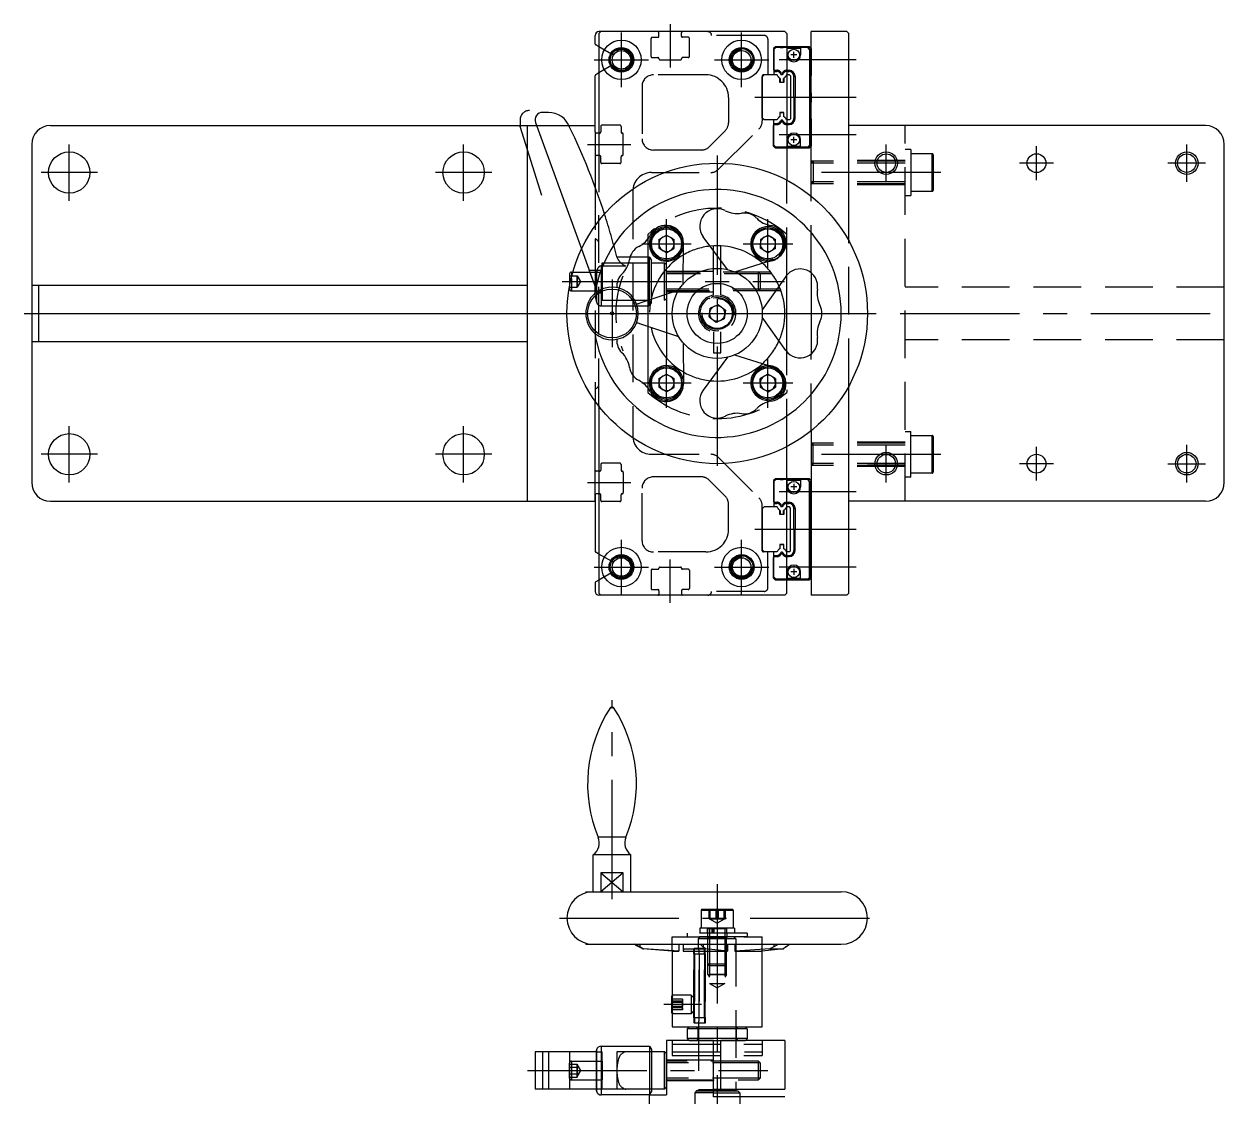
# Model space of a CAD drawing. Extents: x -35 to 525, y -17 to 733.
# Drawn here: x -2 to 319.5, y 447.4 to 732.9 of the extents above; entities that cross this region are included whole.
import ezdxf

# ---------------------------------------------------------------- set-up
doc = ezdxf.new("R2010")
doc.units = 0
for name, pattern in [('CENTER', [50.8, 31.75, -6.35, 6.35, -6.35]), ('DASHED', [19.05, 12.7, -6.35]), ('PHANTOM', [63.5, 31.75, -6.35, 6.35, -6.35, 6.35, -6.35])]:
    doc.linetypes.add(name, pattern=pattern)
doc.layers.get('0').update_dxf_attribs({"linetype": 'CONTINUOUS'})
doc.layers.add('CENTER', color=1, linetype='CENTER')

msp = doc.modelspace()

# ---------------------------------------------------------------- linework, layer by layer
at = {"color": 7, "linetype": 'CONTINUOUS'}
for p, q in [((150, 727.64), (150, 729.93)), ((151.5, 730.93), (151, 730.43)), ((151.5, 730.93), (151, 730.93)), ((151, 730.43), (151, 688.23)), ((200.5, 730.93), (151.5, 730.93)), ((200.5, 730.93), (201, 730.43)), ((201, 730.43), (201, 691.39)), ((207.5, 687.15), (207.5, 730.93)), ((215.5, 730.93), (207.5, 730.93)), ((217, 730.93), (215.5, 730.93)), ((217.5, 730.43), (217, 730.93)), ((217.5, 675.29), (217.5, 730.43)), ((151, 726.89), (150.15, 727.38)), ((207, 726.93), (201, 726.93)), ((206.7, 726.73), (201, 726.73)), ((201.1, 726.68), (201, 726.68)), ((201.1, 724.73), (201.1, 726.68)), ((204.7, 726.68), (204.7, 724.73)), ((206.6, 726.68), (204.7, 726.68)), ((207.1, 726.18), (206.6, 726.68)), ((207.2, 726.23), (206.7, 726.73)), ((207.5, 726.43), (207, 726.93)), ((204.7, 726.48), (201.1, 726.48)), ((203.7, 724.73), (202.1, 724.73)), ((202.9, 723.93), (202.9, 725.53)), ((207.1, 726.18), (207.1, 700.68)), ((207.2, 726.23), (207.2, 700.63)), ((207.5, 726.43), (207.5, 719.23)), ((201.01, 720.66), (201.63, 720.66)), ((201.01, 720.66), (201.01, 720.36)), ((201.01, 720.36), (201.63, 720.36)), ((201.63, 720.36), (201.63, 720.66)), ((150, 704.23), (150, 719.21)), ((151, 719.96), (150.15, 719.47)), ((201.7, 719.43), (201, 719.43)), ((202, 719.13), (201.7, 719.43)), ((202, 719.13), (202, 707.73)), ((202.93, 713.43), (202.93, 719.06)), ((202.93, 719.06), (203.23, 719.06)), ((203.23, 719.06), (203.23, 713.43)), ((207.25, 718.83), (207.5, 719.23)), ((207.25, 718.83), (207.25, 708.03)), ((207.5, 714.63), (207.25, 715.03)), ((207.5, 714.63), (207.5, 712.23)), ((202.93, 713.43), (202.93, 707.8)), ((203.23, 713.43), (202.93, 713.43)), ((203.23, 707.8), (203.23, 713.43)), ((207.5, 712.23), (207.25, 711.83)), ((137.58, 709.43), (136, 709.43)), ((201.7, 707.43), (201, 707.43)), ((202, 707.73), (201.7, 707.43)), ((202.93, 707.8), (203.23, 707.8)), ((207.25, 708.03), (207.5, 707.63)), ((207.5, 707.63), (207.5, 700.43)), ((5, 705.93), (132, 705.93)), ((132, 705.93), (134.42, 705.93)), ((132, 605.93), (132, 705.93)), ((134.12, 706.74), (146.37, 673.09)), ((143.04, 705.93), (150, 705.93)), ((150, 704.23), (150, 697.63)), ((201.01, 706.5), (201.63, 706.5)), ((201.01, 706.2), (201.01, 706.5)), ((201.01, 706.2), (201.63, 706.2)), ((201.63, 706.5), (201.63, 706.2)), ((312.5, 705.93), (217.5, 705.93)), ((0, 700.93), (0, 663.43)), ((151, 703.93), (150.3, 703.93)), ((201.1, 702.13), (201.1, 700.18)), ((203.7, 702.13), (202.1, 702.13)), ((202.9, 701.33), (202.9, 702.93)), ((204.7, 700.18), (204.7, 702.13)), ((317.5, 610.93), (317.5, 700.93)), ((151, 697.93), (150.3, 697.93)), ((201.1, 700.18), (201, 700.18)), ((206.7, 700.13), (201, 700.13)), ((207, 699.93), (201, 699.93)), ((204.7, 700.38), (201.1, 700.38)), ((206.6, 700.18), (204.7, 700.18)), ((207.1, 700.68), (206.6, 700.18)), ((207.2, 700.63), (206.7, 700.13)), ((207.5, 700.43), (207, 699.93)), ((150, 697.63), (150, 690.92)), ((164, 675.69), (164, 670.93)), ((166.98, 675.64), (166.94, 673.28)), ((166.98, 675.64), (169.04, 676.79)), ((169.04, 676.79), (171.06, 675.57)), ((171.02, 673.21), (171.06, 675.57)), ((185.24, 667.61), (178.75, 676.34)), ((193.98, 675.64), (193.94, 673.28)), ((196.04, 676.79), (193.98, 675.64)), ((196.04, 676.79), (198.06, 675.57)), ((198.02, 673.21), (198.06, 675.57)), ((164.76, 674.76), (164.41, 674.79)), ((164.76, 674.09), (164.41, 674.07)), ((168.96, 672.07), (166.94, 673.28)), ((168.96, 672.07), (171.02, 673.21)), ((173.41, 663.77), (173.53, 674.65)), ((181.5, 672.65), (181.5, 673.9)), ((183.5, 669.96), (183.5, 673.9)), ((195.96, 672.07), (193.94, 673.28)), ((198.02, 673.21), (195.96, 672.07)), ((200.24, 674.76), (200.59, 674.79)), ((200.24, 674.64), (200.59, 674.67)), ((164.5, 670.93), (159.27, 670.93)), ((164.5, 659.54), (164.5, 670.93)), ((164.5, 670.93), (165, 670.06)), ((165, 659.71), (165, 670.06)), ((165, 669.43), (168.5, 669.43)), ((168.5, 669.43), (169, 668.93)), ((168.5, 660.89), (168.5, 669.43)), ((169, 661.06), (169, 668.93)), ((187.15, 666.99), (197.53, 670.24)), ((143.2, 666.43), (143.2, 663.38)), ((143.7, 666.93), (144.04, 666.93)), ((143.7, 666.93), (143.7, 665.65)), ((200.76, 665.8), (194.46, 656.93)), ((201, 645.75), (201, 666.11)), ((207.5, 666.72), (207.5, 645.13)), ((0, 663.43), (0, 648.43)), ((0, 663.43), (1.83, 663.43)), ((1.83, 663.43), (1.83, 648.43)), ((1.85, 663.43), (118.98, 663.43)), ((118.98, 663.43), (132, 663.43)), ((172.24, 662.15), (161.92, 658.67)), ((172.24, 649.71), (161.92, 653.18)), ((200.78, 646.03), (194.46, 654.93)), ((164, 652.48), (164, 636.26)), ((169, 650.8), (169, 644.03)), ((0, 648.43), (0, 610.93)), ((0, 648.43), (1.83, 648.43)), ((1.85, 648.43), (118.98, 648.43)), ((118.98, 648.43), (132, 648.43)), ((173.41, 648.09), (173.53, 637.18)), ((185.24, 644.25), (178.75, 635.51)), ((197.62, 641.57), (187.15, 644.86)), ((166.98, 638.64), (169.04, 639.79)), ((169.04, 639.79), (171.06, 638.57)), ((195.96, 639.79), (193.94, 638.57)), ((198.02, 638.64), (195.96, 639.79)), ((164.76, 637.76), (164.41, 637.79)), ((164.76, 637.09), (164.41, 637.07)), ((166.98, 638.64), (166.94, 636.28)), ((171.02, 636.21), (171.06, 638.57)), ((193.98, 636.21), (193.94, 638.57)), ((198.02, 638.64), (198.06, 636.28)), ((200.24, 637.22), (200.59, 637.19)), ((200.24, 637.09), (200.59, 637.07)), ((168.96, 635.07), (166.94, 636.28)), ((168.96, 635.07), (171.02, 636.21)), ((196.04, 635.07), (193.98, 636.21)), ((196.04, 635.07), (198.06, 636.28)), ((217.5, 581.43), (217.5, 636.56)), ((150, 614.23), (150, 632.73)), ((151, 631.39), (151, 581.43)), ((207.5, 624.7), (207.5, 580.93)), ((201, 581.43), (201, 620.46)), ((150, 605.93), (150, 614.23)), ((151, 613.93), (150.3, 613.93)), ((207, 611.93), (201, 611.93)), ((206.7, 611.73), (201, 611.73)), ((201.1, 611.68), (201, 611.68)), ((201.1, 609.73), (201.1, 611.68)), ((204.7, 611.48), (201.1, 611.48)), ((206.6, 611.68), (204.7, 611.68)), ((204.7, 611.68), (204.7, 609.73)), ((207.1, 611.18), (206.6, 611.68)), ((207.2, 611.23), (206.7, 611.73)), ((207.5, 611.43), (207, 611.93)), ((207.1, 585.68), (207.1, 611.18)), ((207.2, 585.63), (207.2, 611.23)), ((207.5, 604.23), (207.5, 611.43)), ((151, 607.93), (150.3, 607.93)), ((203.7, 609.73), (202.1, 609.73)), ((202.9, 610.53), (202.9, 608.93)), ((217.5, 581.43), (217.5, 609)), ((5, 605.93), (132, 605.93)), ((132, 605.93), (150, 605.93)), ((150, 607.63), (150, 592.64)), ((201.7, 604.43), (201, 604.43)), ((201.01, 605.66), (201.63, 605.66)), ((201.01, 605.66), (201.01, 605.36)), ((201.01, 605.36), (201.63, 605.36)), ((201.63, 605.36), (201.63, 605.66)), ((202, 604.13), (201.7, 604.43)), ((312.5, 605.93), (217.5, 605.93)), ((202, 592.73), (202, 604.13)), ((202.93, 598.43), (202.93, 604.06)), ((202.93, 604.06), (203.23, 604.06)), ((203.23, 604.06), (203.23, 598.43)), ((207.25, 603.83), (207.5, 604.23)), ((207.25, 593.03), (207.25, 603.83)), ((202.93, 598.43), (202.93, 592.8)), ((203.23, 598.43), (202.93, 598.43)), ((203.23, 592.8), (203.23, 598.43)), ((207.5, 599.63), (207.25, 600.03)), ((207.5, 597.23), (207.5, 599.63)), ((207.5, 597.23), (207.25, 596.83)), ((151, 591.89), (150.15, 592.38)), ((201.7, 592.43), (201, 592.43)), ((202, 592.73), (201.7, 592.43)), ((202.93, 592.8), (203.23, 592.8)), ((207.25, 593.03), (207.5, 592.63)), ((207.5, 585.43), (207.5, 592.63)), ((201.01, 591.5), (201.63, 591.5)), ((201.01, 591.2), (201.01, 591.5)), ((201.01, 591.2), (201.63, 591.2)), ((201.63, 591.5), (201.63, 591.2)), ((201.1, 585.18), (201, 585.18)), ((201.1, 587.13), (201.1, 585.18)), ((204.7, 585.38), (201.1, 585.38)), ((203.7, 587.13), (202.1, 587.13)), ((202.9, 587.93), (202.9, 586.33)), ((204.7, 585.18), (204.7, 587.13)), ((206.6, 585.18), (204.7, 585.18)), ((207.1, 585.68), (206.6, 585.18)), ((207.2, 585.63), (206.7, 585.13)), ((207.5, 585.43), (207, 584.93)), ((150, 584.21), (150, 581.93)), ((151, 584.96), (150.15, 584.47)), ((206.7, 585.13), (201, 585.13)), ((207, 584.93), (201, 584.93)), ((151, 581.43), (151.5, 580.93)), ((151.5, 580.93), (151, 580.93)), ((200.5, 580.93), (151.5, 580.93)), ((201, 581.43), (200.5, 580.93)), ((215.5, 580.93), (207.5, 580.93)), ((217, 580.93), (207.5, 580.93)), ((217, 580.93), (215.5, 580.93)), ((217.5, 581.43), (217, 580.93)), ((217.5, 581.43), (217, 580.93)), ((154.91, 551), (154.09, 551)), ((158.19, 516.53), (150.81, 516.53)), ((149.5, 502), (149.5, 511.79)), ((159.5, 511.79), (149.5, 511.79)), ((159.5, 502), (159.5, 511.79)), ((157.5, 507), (151.5, 507)), ((151.5, 507), (151.5, 502)), ((157.5, 502), (157.5, 507)), ((147.5, 502), (149.93, 502)), ((147.5, 502), (147.5, 501.71)), ((149.93, 502), (215.5, 502)), ((147.5, 488.29), (147.5, 488)), ((147.5, 488), (149.93, 488)), ((149.93, 488), (215.5, 488)), ((161.92, 487.31), (160.61, 488)), ((161.92, 488), (161.92, 487.31)), ((162.9, 486.82), (161.92, 487.31)), ((170.5, 486.14), (162.66, 486.82)), ((162.66, 486.82), (162.9, 486.82)), ((172.24, 486.14), (162.9, 486.82)), ((170.5, 486.14), (170.5, 474.49)), ((170.5, 486.14), (172.24, 486.14)), ((172.24, 488), (172.24, 486.14)), ((173.41, 488), (173.41, 486.14)), ((173.52, 486.82), (173.41, 486.14)), ((173.41, 486.14), (185.24, 486.14)), ((173.52, 486.82), (173.53, 487.31)), ((178.75, 488), (178.75, 487.31)), ((179.37, 486.82), (178.75, 487.31)), ((185.24, 486.14), (179.37, 486.82)), ((185.24, 488), (185.24, 486.14)), ((187.15, 488), (187.15, 486.14)), ((196.55, 486.82), (187.15, 486.14)), ((187.15, 486.14), (194.46, 486.14)), ((200.17, 486.82), (194.46, 486.14)), ((194.5, 466), (194.5, 486.14)), ((197.53, 487.31), (196.55, 486.82)), ((196.55, 486.82), (200.17, 486.82)), ((197.53, 488), (197.53, 487.31)), ((198.58, 487.89), (197.53, 487.31)), ((200.76, 487.31), (200.17, 486.82)), ((200.76, 487.31), (201.71, 488)), ((170.51, 474.42), (170.3, 474.06)), ((170.3, 474.06), (170.3, 469.95)), ((170.5, 474.49), (170.51, 474.42)), ((170.51, 469.58), (170.3, 469.95)), ((170.51, 469.58), (170.5, 469.5)), ((170.5, 469.5), (170.5, 466)), ((170.5, 466), (194.5, 466)), ((174.5, 465.5), (175, 466)), ((190.5, 465.5), (174.5, 465.5)), ((174.5, 465.5), (174.5, 462.9)), ((190.5, 465.5), (190, 466)), ((190.5, 465.5), (190, 466)), ((190.5, 465.5), (190.5, 462.9)), ((150.38, 459.93), (150.38, 449.4)), ((151.64, 460.9), (151.64, 447.9)), ((151.64, 460.9), (164.5, 460.9)), ((164.5, 460.9), (164.5, 447.9)), ((164.5, 460.9), (165, 460.03)), ((165, 460.03), (165, 448.77)), ((181.5, 462.4), (169, 462.4)), ((169, 462.4), (169, 457.34)), ((190.5, 462.9), (174.5, 462.9)), ((174.5, 462.9), (175, 462.4)), ((175, 462.4), (190, 462.4)), ((200.5, 462.4), (183.5, 462.4)), ((190.5, 462.9), (190, 462.4)), ((200.5, 462.4), (200.5, 449.4)), ((134, 459.4), (134, 449.4)), ((136, 459.4), (134, 459.4)), ((137.58, 459.4), (136, 459.4)), ((143.22, 459.4), (137.58, 459.4)), ((143.22, 459.4), (143.22, 449.4)), ((150.25, 459.4), (143.22, 459.4)), ((150.25, 459.4), (150.25, 449.4)), ((168.5, 459.4), (165, 459.4)), ((168.5, 459.4), (168.5, 449.4)), ((168.5, 449.4), (168.5, 459.4)), ((169, 458.9), (168.5, 459.4)), ((169, 458.9), (169, 449.9)), ((169, 458.9), (169, 457.34)), ((169, 451.46), (169, 447.9)), ((136, 449.4), (134, 449.4)), ((137.58, 449.4), (136, 449.4)), ((143.22, 449.4), (137.58, 449.4)), ((150.25, 449.4), (143.22, 449.4)), ((150.38, 449.4), (150.38, 448.87)), ((164.5, 447.9), (151.64, 447.9)), ((164.5, 447.9), (165, 448.77)), ((164.5, 447.9), (168.98, 447.9)), ((164.5, 439.3), (164.5, 447.9)), ((168.5, 449.4), (165, 449.4)), ((169, 449.9), (168.5, 449.4)), ((181.5, 449.4), (187.53, 449.4)), ((181.5, 447.4), (181.5, 449.4)), ((181.5, 449.3), (187.5, 449.3)), ((181.5, 449), (188, 449)), ((181.5, 448.5), (188.5, 448.5)), ((200.5, 447.4), (181.5, 447.4)), ((187.5, 449.4), (187.5, 449.3)), ((187.53, 449.4), (200.5, 449.4)), ((188, 449), (188.5, 448.5)), ((188.5, 448.5), (188.5, 447.4))]:
    msp.add_line(p, q, dxfattribs=at)
at = {"color": 3, "linetype": 'DASHED'}
for p, q in [((166.7, 730.93), (151.5, 730.93)), ((167, 729.73), (167, 730.63)), ((173, 729.73), (173, 730.63)), ((180, 730.93), (173.3, 730.93)), ((195, 729.93), (181, 729.93)), ((154.37, 724.95), (151, 726.89)), ((164.9, 724.33), (164.9, 729.13)), ((165.2, 729.43), (166.7, 729.43)), ((174.8, 729.43), (173.3, 729.43)), ((175.1, 724.33), (175.1, 729.13)), ((196, 728.93), (196, 719.43)), ((198, 726.93), (197.5, 726.43)), ((198.1, 726.73), (197.6, 726.23)), ((198.1, 726.68), (197.6, 726.18)), ((201, 726.93), (198, 726.93)), ((199.3, 726.73), (198.1, 726.73)), ((201, 726.68), (198.1, 726.68)), ((199.3, 726.73), (199.3, 726.68)), ((199.3, 726.73), (200.1, 726.73)), ((200.1, 726.73), (200.1, 726.68)), ((201, 726.73), (200.1, 726.73)), ((165.2, 724.03), (166.7, 724.03)), ((167.3, 723.43), (172.7, 723.43)), ((174.8, 724.03), (173.3, 724.03)), ((197.5, 726.43), (197.5, 720.93)), ((197.6, 726.23), (197.6, 726.18)), ((197.6, 726.18), (197.6, 720.66)), ((154.37, 721.91), (151, 719.96)), ((197.5, 720.93), (197.6, 720.71)), ((197.6, 720.66), (198.39, 720.66)), ((197.6, 720.66), (197.6, 720.36)), ((197.6, 720.36), (198.39, 720.36)), ((197.6, 720.36), (197.6, 719.43)), ((198.39, 720.66), (198.39, 720.36)), ((179.5, 719.43), (165.5, 719.43)), ((195, 719.43), (194.5, 718.93)), ((194.5, 719.13), (194.5, 707.17)), ((194.5, 707.93), (194.5, 718.93)), ((196, 719.43), (194.8, 719.43)), ((198.44, 719.43), (195, 719.43)), ((198.65, 719.06), (198.44, 719.43)), ((199.2, 717.43), (199.2, 718.54)), ((199.2, 718.46), (199.25, 718.44)), ((200.2, 717.43), (199.2, 717.43)), ((199.25, 718.44), (199.25, 717.48)), ((199.25, 717.48), (200.15, 717.48)), ((199.52, 720.01), (199.26, 719.86)), ((199.26, 719.86), (199.35, 719.7)), ((199.61, 719.85), (199.35, 719.7)), ((199.52, 720.01), (199.61, 719.85)), ((199.62, 719.84), (199.61, 719.85)), ((199.61, 719.85), (199.61, 719.85)), ((199.61, 719.85), (199.62, 719.84)), ((199.88, 720.01), (199.79, 719.85)), ((199.79, 719.85), (199.79, 719.85)), ((199.79, 719.85), (200.05, 719.7)), ((199.88, 720.01), (200.14, 719.86)), ((200.05, 719.7), (200.14, 719.86)), ((200.2, 718.46), (200.15, 718.44)), ((200.15, 717.48), (200.15, 718.44)), ((200.2, 718.54), (200.2, 717.43)), ((200.96, 719.43), (200.75, 719.06)), ((201, 719.43), (200.96, 719.43)), ((162.5, 716.43), (162.5, 702.43)), ((185.5, 713.43), (185.5, 706.66)), ((195, 707.43), (194.5, 707.93)), ((198.44, 707.43), (195, 707.43)), ((197.6, 706.5), (197.6, 707.43)), ((198.65, 707.8), (198.44, 707.43)), ((199.2, 709.43), (199.2, 708.32)), ((200.2, 709.43), (199.2, 709.43)), ((199.2, 708.39), (199.25, 708.42)), ((199.25, 708.42), (199.25, 709.38)), ((199.25, 709.38), (200.15, 709.38)), ((200.15, 709.38), (200.15, 708.42)), ((200.2, 708.39), (200.15, 708.42)), ((200.2, 708.32), (200.2, 709.43)), ((200.96, 707.43), (200.75, 707.8)), ((201, 707.43), (200.96, 707.43)), ((134.42, 705.93), (143.04, 705.93)), ((151.5, 705.73), (151.5, 704.23)), ((156.6, 706.03), (151.8, 706.03)), ((156.9, 705.73), (156.9, 704.23)), ((184.62, 704.53), (180.39, 700.31)), ((182.88, 694.31), (193.62, 705.05)), ((197.5, 705.93), (197.6, 706.15)), ((197.5, 700.43), (197.5, 705.93)), ((197.6, 706.2), (197.6, 706.5)), ((197.6, 706.5), (198.39, 706.5)), ((197.6, 700.68), (197.6, 706.2)), ((197.6, 706.2), (198.39, 706.2)), ((198.39, 706.2), (198.39, 706.5)), ((199.26, 707), (199.35, 707.16)), ((199.52, 706.85), (199.26, 707)), ((199.61, 707.01), (199.35, 707.16)), ((199.52, 706.85), (199.61, 707)), ((199.62, 707.01), (199.61, 707.01)), ((199.61, 707.01), (199.61, 707)), ((199.61, 707), (199.62, 707.01)), ((199.79, 707.01), (200.05, 707.16)), ((199.79, 707.01), (199.79, 707.01)), ((199.88, 706.85), (199.79, 707.01)), ((199.88, 706.85), (200.14, 707)), ((200.05, 707.16), (200.14, 707)), ((232.5, 605.93), (232.5, 705.93)), ((151.2, 703.93), (151, 703.93)), ((157.5, 698.23), (157.5, 703.63)), ((151.2, 697.93), (151, 697.93)), ((178.27, 699.43), (165.5, 699.43)), ((198, 699.93), (197.5, 700.43)), ((198.1, 700.18), (197.6, 700.68)), ((197.6, 700.63), (197.6, 700.68)), ((198.1, 700.13), (197.6, 700.63)), ((201, 699.93), (198, 699.93)), ((201, 700.18), (198.1, 700.18)), ((199.3, 700.13), (198.1, 700.13)), ((199.3, 700.13), (199.3, 700.18)), ((199.3, 700.13), (200.1, 700.13)), ((200.1, 700.13), (200.1, 700.18)), ((201, 700.13), (200.1, 700.13)), ((234, 699.54), (232.5, 699.54)), ((234, 699.54), (234, 687.34)), ((239.7, 698.44), (234, 698.44)), ((239.7, 693.89), (239.7, 698.44)), ((240, 698.14), (240, 693.86)), ((151.5, 696.13), (151.5, 697.63)), ((156.6, 695.83), (151.8, 695.83)), ((156.9, 696.13), (156.9, 697.63)), ((232.5, 696.43), (207.5, 696.43)), ((207.5, 695.89), (208.04, 696.43)), ((232.5, 695.89), (207.5, 695.89)), ((208.04, 696.43), (208.04, 690.43)), ((232.5, 696.68), (217.5, 696.68)), ((165, 693.43), (180.76, 693.43)), ((201, 666.11), (201, 691.51)), ((239.7, 688.44), (239.7, 693.89)), ((240, 693.86), (240, 688.74)), ((150, 690.92), (150, 675.77)), ((151, 631.27), (151, 688.23)), ((160, 688.43), (160, 623.43)), ((232.5, 690.97), (207.5, 690.97)), ((208.04, 690.43), (207.5, 690.97)), ((232.5, 690.43), (207.5, 690.43)), ((232.5, 690.18), (217.5, 690.18)), ((234, 688.44), (239.7, 688.44)), ((207.5, 666.72), (207.5, 687.03)), ((232.5, 687.34), (234, 687.34)), ((150, 675.77), (150, 632.61)), ((164, 676.95), (164, 675.69)), ((217.5, 636.56), (217.5, 675.29)), ((146.37, 673.09), (150.38, 662.07)), ((181.5, 660.83), (181.5, 672.65)), ((151.84, 669.43), (165, 669.43)), ((151.84, 669.43), (151.84, 659.43)), ((151.84, 659.43), (151.84, 669.43)), ((159.27, 670.93), (155.8, 670.93)), ((164, 670.93), (164, 659.93)), ((183.5, 660.83), (183.5, 669.96)), ((143.2, 665.93), (145.2, 665.93)), ((143.2, 665.93), (145.2, 665.93)), ((143.7, 664.43), (143.7, 665.65)), ((144.04, 666.93), (151.84, 666.93)), ((145.2, 665.18), (145.2, 665.93)), ((145.2, 665.18), (145.2, 665.93)), ((145.2, 665.18), (145.2, 665.93)), ((145.2, 665.93), (145.2, 665.18)), ((145.2, 665.93), (146.07, 664.43)), ((148.43, 667.43), (151.84, 667.43)), ((149.88, 663.45), (148.43, 667.42)), ((150.38, 666.78), (150.38, 658.95)), ((151.64, 668.58), (158.14, 668.58)), ((151.64, 668.58), (158.14, 668.58)), ((151.64, 668.58), (151.64, 657.97)), ((151.84, 661.43), (151.84, 667.43)), ((151.84, 661.93), (151.84, 666.93)), ((169, 667.18), (181.5, 667.18)), ((196.75, 666.93), (169, 666.93)), ((197.07, 666.49), (169, 666.49)), ((193.51, 661.93), (193.51, 666.93)), ((193.51, 666.93), (193.94, 666.49)), ((193.94, 666.49), (193.94, 662.36)), ((143.2, 664.43), (145.2, 664.43)), ((143.2, 664.43), (145.2, 664.43)), ((143.2, 663.38), (143.2, 662.93)), ((143.2, 662.93), (145.2, 662.93)), ((143.2, 662.93), (145.2, 662.93)), ((143.2, 662.93), (143.2, 662.43)), ((143.7, 665.26), (143.7, 661.93)), ((145.2, 664.43), (145.2, 665.18)), ((145.2, 663.68), (145.2, 665.18)), ((145.2, 665.18), (145.2, 663.68)), ((145.2, 665.18), (145.2, 664.43)), ((145.2, 663.68), (145.2, 664.43)), ((145.2, 664.43), (145.2, 663.68)), ((146.07, 664.43), (145.2, 662.93)), ((145.2, 663.68), (145.2, 662.93)), ((145.2, 662.93), (145.2, 663.68)), ((145.2, 662.93), (145.2, 663.68)), ((145.2, 663.68), (145.2, 662.93)), ((149.88, 663.45), (149.88, 661.43)), ((149.88, 663.45), (150.38, 662.07)), ((150.38, 662.07), (149.88, 663.45)), ((199.31, 662.36), (169, 662.36)), ((193.52, 661.93), (193.94, 662.36)), ((317.5, 662.93), (232.5, 662.93)), ((143.7, 661.93), (151.84, 661.93)), ((149.88, 661.43), (151.84, 661.43)), ((151.84, 659.43), (168.5, 659.43)), ((164, 659.93), (164, 652.48)), ((164.5, 657.93), (164.5, 659.54)), ((165, 658.79), (165, 659.71)), ((168.5, 659.43), (168.5, 660.89)), ((168.5, 659.43), (169, 659.93)), ((199.47, 661.93), (169, 661.93)), ((169, 661.68), (181.5, 661.68)), ((169, 661.06), (169, 650.8)), ((169, 661.06), (169, 661.06)), ((180.57, 659.72), (180.42, 660.03)), ((181.19, 659.97), (181.08, 660.3)), ((151.64, 657.93), (164.5, 657.93)), ((164.5, 657.93), (165, 658.79)), ((180.32, 655.03), (180.63, 657.36)), ((182.81, 658.26), (180.63, 657.36)), ((182.81, 658.26), (184.68, 656.83)), ((184.68, 656.83), (184.37, 654.49)), ((180.32, 655.03), (182.19, 653.59)), ((182.19, 653.59), (184.37, 654.49)), ((181.5, 651.03), (181.5, 645.43)), ((183.5, 645.43), (183.5, 651.03)), ((317.5, 648.93), (232.5, 648.93)), ((181.5, 645.43), (183.5, 645.43)), ((201, 620.46), (201, 645.75)), ((207.5, 624.58), (207.5, 645.13)), ((164, 636.26), (164, 634.91)), ((201, 635.59), (201, 634.91)), ((232.5, 624.53), (234, 624.53)), ((234, 612.33), (234, 624.53)), ((232.5, 621.43), (207.5, 621.43)), ((208.04, 621.43), (207.5, 620.89)), ((232.5, 620.89), (207.5, 620.89)), ((208.04, 615.43), (208.04, 621.43)), ((232.5, 621.68), (217.5, 621.68)), ((234, 623.43), (239.7, 623.43)), ((239.7, 613.43), (239.7, 623.43)), ((240, 623.13), (240, 613.73)), ((165, 618.43), (180.76, 618.43)), ((182.88, 617.55), (193.62, 606.81)), ((151.5, 615.73), (151.5, 614.23)), ((156.6, 616.03), (151.8, 616.03)), ((156.9, 615.73), (156.9, 614.23)), ((232.5, 615.97), (207.5, 615.97)), ((207.5, 615.97), (208.04, 615.43)), ((232.5, 615.43), (207.5, 615.43)), ((232.5, 615.18), (217.5, 615.18)), ((151.2, 613.93), (151, 613.93)), ((157.5, 613.63), (157.5, 608.23)), ((178.27, 612.43), (165.5, 612.43)), ((184.62, 607.32), (180.39, 611.55)), ((198, 611.93), (197.5, 611.43)), ((197.5, 611.43), (197.5, 605.93)), ((198.1, 611.73), (197.6, 611.23)), ((198.1, 611.68), (197.6, 611.18)), ((197.6, 611.23), (197.6, 611.18)), ((197.6, 611.18), (197.6, 605.66)), ((201, 611.93), (198, 611.93)), ((199.3, 611.73), (198.1, 611.73)), ((201, 611.68), (198.1, 611.68)), ((199.3, 611.73), (199.3, 611.68)), ((199.3, 611.73), (200.1, 611.73)), ((200.1, 611.73), (200.1, 611.68)), ((201, 611.73), (200.1, 611.73)), ((234, 612.33), (232.5, 612.33)), ((239.7, 613.43), (234, 613.43)), ((151.2, 607.93), (151, 607.93)), ((162.5, 595.43), (162.5, 609.43)), ((151.5, 606.13), (151.5, 607.63)), ((156.6, 605.83), (151.8, 605.83)), ((156.9, 606.13), (156.9, 607.63)), ((185.5, 598.43), (185.5, 605.2)), ((194.5, 592.73), (194.5, 604.68)), ((195, 604.43), (194.5, 603.93)), ((198.44, 604.43), (195, 604.43)), ((197.5, 605.93), (197.6, 605.71)), ((197.6, 605.66), (197.6, 605.36)), ((197.6, 605.66), (198.39, 605.66)), ((197.6, 605.36), (198.39, 605.36)), ((197.6, 605.36), (197.6, 604.43)), ((198.39, 605.66), (198.39, 605.36)), ((198.65, 604.06), (198.44, 604.43)), ((199.52, 605.01), (199.26, 604.86)), ((199.26, 604.86), (199.35, 604.7)), ((199.61, 604.85), (199.35, 604.7)), ((199.52, 605.01), (199.61, 604.85)), ((199.62, 604.84), (199.61, 604.85)), ((199.61, 604.85), (199.61, 604.85)), ((199.61, 604.85), (199.62, 604.84)), ((199.88, 605.01), (199.79, 604.85)), ((199.79, 604.85), (199.79, 604.85)), ((199.79, 604.85), (200.05, 604.7)), ((199.88, 605.01), (200.14, 604.86)), ((200.05, 604.7), (200.14, 604.86)), ((200.96, 604.43), (200.75, 604.06)), ((201, 604.43), (200.96, 604.43)), ((194.5, 603.93), (194.5, 592.93)), ((199.2, 602.43), (199.2, 603.54)), ((199.2, 603.46), (199.25, 603.44)), ((200.2, 602.43), (199.2, 602.43)), ((199.25, 603.44), (199.25, 602.48)), ((199.25, 602.48), (200.15, 602.48)), ((200.2, 603.46), (200.15, 603.44)), ((200.15, 602.48), (200.15, 603.44)), ((200.2, 603.54), (200.2, 602.43)), ((154.37, 589.95), (151, 591.89)), ((179.5, 592.43), (165.5, 592.43)), ((195, 592.43), (194.5, 592.93)), ((196, 592.43), (194.8, 592.43)), ((198.44, 592.43), (195, 592.43)), ((196, 582.93), (196, 592.43)), ((197.6, 591.5), (197.6, 592.43)), ((198.65, 592.8), (198.44, 592.43)), ((199.2, 594.43), (199.2, 593.32)), ((200.2, 594.43), (199.2, 594.43)), ((199.2, 593.39), (199.25, 593.42)), ((199.25, 593.42), (199.25, 594.38)), ((199.25, 594.38), (200.15, 594.38)), ((199.26, 592), (199.35, 592.16)), ((199.52, 591.85), (199.26, 592)), ((199.61, 592.01), (199.35, 592.16)), ((199.52, 591.85), (199.61, 592)), ((199.62, 592.01), (199.61, 592.01)), ((199.61, 592.01), (199.61, 592)), ((199.61, 592), (199.62, 592.01)), ((199.79, 592.01), (200.05, 592.16)), ((199.79, 592.01), (199.79, 592.01)), ((199.88, 591.85), (199.79, 592.01)), ((199.88, 591.85), (200.14, 592)), ((200.05, 592.16), (200.14, 592)), ((200.15, 594.38), (200.15, 593.42)), ((200.2, 593.39), (200.15, 593.42)), ((200.2, 593.32), (200.2, 594.43)), ((200.96, 592.43), (200.75, 592.8)), ((201, 592.43), (200.96, 592.43)), ((167.3, 588.43), (172.7, 588.43)), ((197.5, 590.93), (197.6, 591.15)), ((197.5, 585.43), (197.5, 590.93)), ((197.6, 591.5), (198.39, 591.5)), ((197.6, 591.2), (197.6, 591.5)), ((197.6, 585.68), (197.6, 591.2)), ((197.6, 591.2), (198.39, 591.2)), ((198.39, 591.2), (198.39, 591.5)), ((154.37, 586.91), (151, 584.96)), ((164.9, 587.53), (164.9, 582.73)), ((165.2, 587.83), (166.7, 587.83)), ((174.8, 587.83), (173.3, 587.83)), ((175.1, 587.53), (175.1, 582.73)), ((198, 584.93), (197.5, 585.43)), ((198.1, 585.18), (197.6, 585.68)), ((197.6, 585.63), (197.6, 585.68)), ((198.1, 585.13), (197.6, 585.63)), ((201, 585.18), (198.1, 585.18)), ((199.3, 585.13), (199.3, 585.18)), ((200.1, 585.13), (200.1, 585.18)), ((165.2, 582.43), (166.7, 582.43)), ((167, 582.13), (167, 581.23)), ((173, 582.13), (173, 581.23)), ((174.8, 582.43), (173.3, 582.43)), ((195, 581.93), (181, 581.93)), ((201, 584.93), (198, 584.93)), ((199.3, 585.13), (198.1, 585.13)), ((199.3, 585.13), (200.1, 585.13)), ((201, 585.13), (200.1, 585.13)), ((166.7, 580.93), (151.5, 580.93)), ((180, 580.93), (173.3, 580.93)), ((178.25, 497.05), (178.25, 492.3)), ((178.25, 497.05), (186.75, 497.05)), ((186.5, 497.3), (178.5, 497.3)), ((180.32, 494.8), (180.32, 497.3)), ((180.32, 497.3), (180.63, 497.3)), ((180.32, 497.3), (182.19, 497.3)), ((180.63, 494.8), (180.63, 497.3)), ((182.81, 497.3), (180.63, 497.3)), ((182.19, 494.8), (182.19, 497.3)), ((182.19, 497.3), (184.37, 497.3)), ((182.81, 494.8), (182.81, 497.3)), ((182.81, 497.3), (184.68, 497.3)), ((184.37, 494.8), (184.37, 497.3)), ((184.68, 497.3), (184.37, 497.3)), ((184.68, 494.8), (184.68, 497.3)), ((186.75, 497.05), (186.75, 492.3)), ((187.1, 492.3), (177.9, 492.3)), ((177.9, 492.3), (177.9, 491)), ((186.71, 492.3), (178.25, 492.3)), ((179.82, 492.3), (185.19, 492.3)), ((185.05, 492.3), (179.95, 492.3)), ((179.95, 491), (179.95, 492.3)), ((180, 480), (180, 492.1)), ((185, 492.1), (180, 492.1)), ((180.32, 494.8), (181.26, 494.8)), ((180.32, 494.8), (180.48, 494.8)), ((181.34, 492.3), (180.42, 492.3)), ((180.42, 492.3), (180.42, 491)), ((180.43, 492.3), (180.43, 477.6)), ((180.44, 494.8), (182.5, 493.61)), ((181.26, 494.8), (180.46, 494.8)), ((180.48, 494.8), (180.63, 494.8)), ((181.72, 494.8), (180.48, 494.8)), ((181.72, 494.8), (180.63, 494.8)), ((181.71, 492.3), (181.08, 492.3)), ((181.08, 492.3), (181.08, 491)), ((181.26, 494.8), (182.19, 494.8)), ((181.26, 494.8), (183.28, 494.8)), ((181.34, 491), (181.34, 492.3)), ((181.71, 491), (181.71, 492.3)), ((182.81, 494.8), (181.72, 494.8)), ((183.74, 494.8), (181.72, 494.8)), ((182.19, 494.8), (183.28, 494.8)), ((184.56, 494.8), (182.5, 493.61)), ((182.81, 494.8), (183.74, 494.8)), ((183.28, 494.8), (184.37, 494.8)), ((183.28, 494.8), (184.52, 494.8)), ((183.74, 494.8), (184.68, 494.8)), ((183.74, 494.8), (184.54, 494.8)), ((184.52, 494.8), (184.37, 494.8)), ((184.68, 494.8), (184.52, 494.8)), ((184.57, 492.3), (184.57, 477.6)), ((185.05, 491), (185.05, 492.3)), ((187.1, 492.3), (187.1, 491)), ((170.5, 490), (194.5, 490)), ((170.5, 486.14), (170.5, 490)), ((190.5, 491), (174.5, 491)), ((174.5, 491), (174.5, 490)), ((190.5, 490), (174.54, 490)), ((177.5, 489.5), (178, 490)), ((187.5, 489.5), (177.5, 489.5)), ((177.5, 487), (177.5, 489.5)), ((187.09, 491), (177.9, 491)), ((186.95, 490), (178.05, 490)), ((180, 489.75), (179.75, 490)), ((185.25, 490), (179.8, 490)), ((179.9, 491), (179.9, 490)), ((185.08, 491), (179.91, 491)), ((185.08, 490), (179.91, 490)), ((185.05, 491), (179.95, 491)), ((180, 489.75), (185, 489.75)), ((181.34, 491), (180.42, 491)), ((181.71, 491), (181.08, 491)), ((185, 489.75), (185.25, 490)), ((185, 480), (185, 489.75)), ((185.1, 491), (185.1, 490)), ((187.5, 489.5), (187, 490)), ((187.5, 489.5), (187.5, 449.3)), ((190.5, 491), (190.5, 490)), ((194.5, 486.14), (194.5, 490)), ((173.52, 486.82), (179.37, 486.82)), ((176.46, 487), (176.3, 486.84)), ((176.3, 485.5), (176.3, 486.84)), ((176.3, 485.5), (176.3, 468.5)), ((176.3, 468.5), (176.3, 485.5)), ((176.3, 485.5), (176.46, 485.5)), ((176.3, 485.5), (176.46, 485.5)), ((176.46, 485.5), (176.46, 487)), ((176.46, 487), (179.3, 487)), ((176.46, 468.5), (176.46, 485.5)), ((176.46, 485.5), (176.46, 468.5)), ((176.46, 485.5), (179.14, 485.5)), ((176.46, 485.5), (179.14, 485.5)), ((177.73, 485.5), (177.73, 468.5)), ((177.73, 468.5), (177.73, 485.5)), ((177.73, 485.5), (179.3, 485.5)), ((177.73, 485.5), (179.3, 485.5)), ((179.14, 487), (179.3, 486.86)), ((179.14, 485.5), (179.14, 487)), ((179.14, 485.5), (179.14, 468.5)), ((179.14, 468.5), (179.14, 485.5)), ((179.14, 485.5), (179.3, 485.5)), ((179.14, 485.5), (179.3, 485.5)), ((179.3, 485.5), (179.3, 487)), ((179.3, 485.5), (179.3, 486.84)), ((179.3, 485.5), (179.3, 468.5)), ((179.3, 468.5), (179.3, 485.5)), ((179.3, 468.5), (179.3, 485.5)), ((179.3, 485.5), (179.3, 468.5)), ((185, 482.73), (180, 482.73)), ((180.43, 482.3), (180, 482.73)), ((184.57, 482.3), (180.43, 482.3)), ((184.57, 482.3), (185, 482.73)), ((180, 480), (185, 480)), ((180, 480), (180.43, 479.25)), ((184.6, 480), (180.4, 480)), ((185, 480), (184.57, 479.25)), ((180.43, 477.6), (184.57, 477.6)), ((180.43, 477.6), (182.5, 476.41)), ((184.57, 477.6), (182.5, 476.41)), ((173.3, 473.43), (170.3, 473.43)), ((173.3, 472.88), (170.3, 472.88)), ((170.56, 474.5), (170.51, 474.42)), ((170.51, 474.42), (170.56, 474.14)), ((175.55, 474.5), (170.56, 474.5)), ((170.56, 469.5), (170.56, 474.5)), ((173.3, 473.43), (173.3, 472.55)), ((173.3, 473.43), (173.3, 472.88)), ((173.3, 472.88), (173.3, 471.45)), ((175.55, 474.5), (175.55, 469.5)), ((175.55, 474.5), (176.3, 473.75)), ((176.3, 473.75), (176.3, 470.25)), ((173.3, 472.55), (170.3, 472.55)), ((173.3, 471.45), (170.3, 471.45)), ((173.3, 471.12), (170.3, 471.12)), ((173.3, 470.57), (170.3, 470.57)), ((170.56, 469.86), (170.51, 469.58)), ((170.56, 469.5), (170.51, 469.58)), ((175.55, 469.5), (170.56, 469.5)), ((173.3, 471.12), (173.3, 472.55)), ((173.3, 470.57), (173.3, 471.45)), ((173.3, 471.12), (173.3, 470.57)), ((175.55, 469.5), (176.3, 470.25)), ((176.46, 468.5), (176.3, 468.5)), ((176.46, 468.5), (176.3, 468.5)), ((176.3, 468.5), (176.3, 467.17)), ((176.3, 467.17), (176.46, 467.01)), ((176.46, 468.5), (176.46, 467.01)), ((176.46, 468.5), (179.14, 468.5)), ((176.46, 468.5), (179.14, 468.5)), ((179.3, 467), (176.46, 467.01)), ((177.5, 467), (177.5, 449.4)), ((177.73, 468.5), (179.3, 468.5)), ((177.73, 468.5), (179.3, 468.5)), ((179.3, 468.5), (179.14, 468.5)), ((179.3, 468.5), (179.14, 468.5)), ((179.14, 468.5), (179.14, 467)), ((179.14, 467), (179.3, 467.16)), ((179.3, 468.5), (179.3, 467)), ((179.3, 468.5), (179.3, 467.16)), ((177.45, 465.5), (176.95, 466)), ((177.45, 462.9), (177.45, 465.5)), ((187.55, 465.5), (188.05, 466)), ((187.55, 465.5), (187.55, 462.9)), ((170.5, 462.4), (170.5, 458.4)), ((170.5, 461.4), (194.5, 461.4)), ((177.45, 462.9), (176.95, 462.4)), ((181.5, 449.4), (181.5, 462.4)), ((183.5, 449.4), (183.5, 462.4)), ((187.55, 462.9), (188.05, 462.4)), ((194.5, 462.4), (194.5, 458.4)), ((136, 459.4), (136, 449.4)), ((137.58, 459.4), (137.58, 449.4)), ((143.7, 456.9), (143.7, 451.9)), ((143.7, 456.9), (151.84, 456.9)), ((150.25, 459.4), (151.84, 459.4)), ((151.84, 449.4), (151.84, 459.4)), ((151.84, 456.9), (151.84, 451.9)), ((155.79, 459.4), (155.79, 449.4)), ((158.14, 459.4), (155.79, 459.4)), ((165, 459.4), (158.14, 459.4)), ((181.5, 457.15), (169, 457.15)), ((193.51, 456.9), (169, 456.9)), ((170.5, 459.4), (181.5, 459.4)), ((170.5, 458.4), (194.5, 458.4)), ((170.7, 459.4), (194.5, 459.4)), ((193.51, 451.9), (193.51, 456.9)), ((193.94, 456.47), (193.51, 456.9)), ((143.2, 452.4), (143.2, 456.4)), ((143.2, 456.13), (143.2, 455.27)), ((143.2, 455.27), (143.2, 456.13)), ((143.2, 456.13), (145.2, 456.13)), ((143.2, 455.27), (145.2, 455.27)), ((143.2, 455.27), (145.2, 455.27)), ((143.2, 455.27), (143.2, 453.53)), ((143.2, 453.53), (143.2, 455.27)), ((143.2, 453.53), (145.2, 453.53)), ((143.2, 453.53), (145.2, 453.53)), ((143.2, 453.53), (143.2, 452.67)), ((143.2, 452.67), (143.2, 453.53)), ((145.2, 456.13), (145.2, 455.7)), ((145.2, 455.7), (145.2, 456.13)), ((145.2, 455.7), (145.2, 455.9)), ((145.2, 455.9), (146.07, 454.4)), ((145.2, 455.7), (145.2, 454.4)), ((145.2, 455.7), (145.2, 454.4)), ((145.2, 455.7), (145.2, 455.27)), ((145.2, 455.27), (145.2, 455.7)), ((145.2, 455.27), (145.2, 454.4)), ((145.2, 454.4), (145.2, 455.27)), ((145.2, 454.4), (145.2, 453.1)), ((145.2, 453.1), (145.2, 454.4)), ((145.2, 454.4), (145.2, 453.53)), ((145.2, 453.53), (145.2, 454.4)), ((146.07, 454.4), (145.2, 452.9)), ((145.2, 453.53), (145.2, 453.1)), ((145.2, 453.1), (145.2, 453.53)), ((193.94, 456.47), (169, 456.47)), ((193.94, 456.47), (193.94, 452.33)), ((143.2, 452.67), (145.2, 452.67)), ((143.7, 451.9), (151.84, 451.9)), ((145.2, 453.1), (145.2, 452.9)), ((145.2, 453.1), (145.2, 452.67)), ((145.2, 452.67), (145.2, 453.1)), ((193.94, 452.33), (169, 452.33)), ((169, 451.9), (193.51, 451.9)), ((181.5, 451.65), (169, 451.65)), ((193.51, 451.9), (193.94, 452.33)), ((158.14, 449.4), (150.25, 449.4)), ((165, 449.4), (158.14, 449.4)), ((177, 449), (176.5, 448.5)), ((176.5, 448.5), (176.5, 430.3)), ((181.5, 448.5), (176.5, 448.5)), ((181.5, 449), (177, 449)), ((177.2, 449), (181.5, 449)), ((181.5, 449.3), (177.5, 449.3)), ((188.5, 447.4), (188.5, 430.3))]:
    msp.add_line(p, q, dxfattribs=at)
at = {"color": 3, "linetype": 'PHANTOM'}
for p in [(130, 707.43), (135.81, 687.32)]:
    msp.add_line(p, (130, 705.67), dxfattribs=at)
at = {"color": 3, "linetype": 'CONTINUOUS'}
for p, q in [((157.5, 507), (151.5, 502)), ((151.5, 507), (157.5, 502))]:
    msp.add_line(p, q, dxfattribs=at)
at = {"color": 7, "linetype": 'CONTINUOUS'}
for centre, radius in [((157, 723.43), 5.25), ((157, 723.43), 3.3), ((189, 723.43), 5.25), ((189, 723.43), 3.3), ((157, 723.43), 2.46), ((189, 723.43), 2.46), ((202.9, 724.73), 1.5), ((202.9, 702.13), 1.5), ((10, 693.43), 5.5), ((115, 693.43), 5.5), ((227.5, 695.93), 2.46), ((267.5, 695.93), 2.5), ((307.5, 695.93), 2.46), ((182.5, 655.93), 40), ((169, 674.43), 4), ((196, 674.43), 4), ((182.5, 655.93), 12), ((154.5, 655.93), 6.5), ((182.5, 655.93), 8), ((154.5, 655.93), 0.415), ((169, 637.43), 4), ((196, 637.43), 4), ((10, 618.43), 5.5), ((115, 618.43), 5.5), ((227.5, 615.93), 2.46), ((267.5, 615.93), 2.5), ((307.5, 615.93), 2.46), ((202.9, 609.73), 1.5), ((157, 588.43), 5.25), ((157, 588.43), 3.3), ((189, 588.43), 5.25), ((189, 588.43), 3.3), ((157, 588.43), 2.46), ((189, 588.43), 2.46), ((202.9, 587.13), 1.5)]:
    msp.add_circle(centre, radius, dxfattribs=at)
at = {"color": 3, "linetype": 'CONTINUOUS'}
for centre in [(157, 723.43), (189, 723.43), (227.5, 695.93), (307.5, 695.93), (227.5, 615.93), (307.5, 615.93), (157, 588.43), (189, 588.43)]:
    msp.add_circle(centre, 3, dxfattribs=at)
at = {"color": 3, "linetype": 'DASHED'}
for centre, radius in [((189, 723.43), 2.75), ((182.5, 655.93), 4.25), ((182.5, 655.93), 4), ((189, 588.43), 2.75)]:
    msp.add_circle(centre, radius, dxfattribs=at)
at = {"color": 7, "linetype": 'CONTINUOUS'}
for centre, radius, start, end in [((151, 729.93), 1, 90, 180), ((150.3, 727.64), 0.3, 180, 240), ((202.9, 724.73), 1.8, 180, 0), ((201.01, 719.36), 1.3, 90, 90.2346), ((201.01, 719.36), 1, 90, 90.3049), ((201.63, 719.06), 1.6, 0.0008, 89.9992), ((201.63, 719.06), 1.3, 0, 90), ((150.3, 719.21), 0.3, 120, 180), ((136, 707.43), 2, 90, 200), ((137.58, 703.43), 6, 20, 90), ((201.63, 707.8), 1.3, 270, 0), ((201.63, 707.8), 1.6, 270.0008, 359.9992), ((5, 700.93), 5, 90, 180), ((-18.76, 626.98), 180, 17.9285, 25.8569), ((150.3, 704.23), 0.3, 180, 270), ((201.01, 707.5), 1, 269.6951, 270), ((201.01, 707.5), 1.3, 269.7654, 270), ((312.5, 700.93), 5, 0, 90), ((202.9, 702.13), 1.8, 0, 180), ((150.3, 697.63), 0.3, 90, 180), ((182.5, 655.93), 33, 189.2441, 170.7559), ((182.5, 679.13), 4.67, 62.8742, 216.6157), ((187.83, 689.55), 7.04, 242.9344, 279.3617), ((189.71, 678.09), 4.57, 44.3074, 99.1855), ((168.86, 674.7), 4.67, 359.3445, 153.167), ((169, 674.43), 4.25, 179.0338, 109.4003), ((169, 674.43), 4.6, 96.596, 155.6427), ((169, 674.43), 4.25, 109.4003, 142.8384), ((169, 674.43), 4.6, 15.828, 96.596), ((196, 674.43), 4.6, 321.7973, 272.7509), ((196, 674.43), 4.25, 359.0338, 289.4003), ((197.88, 686.1), 6.87, 224.771, 261.4514), ((196.14, 674.7), 4.67, 287.3484, 81.1693), ((158.54, 679.89), 6.89, 296.5846, 333.4135), ((169, 674.43), 4.6, 155.6427, 349.1791), ((169, 674.43), 4.25, 142.8384, 179.0338), ((169, 674.43), 2.04, 119.0338, 179.0338), ((169, 674.43), 2.04, 59.0338, 119.0338), ((169, 674.43), 2.04, 359.0338, 59.0338), ((196, 674.43), 2.04, 119.0338, 179.0338), ((196, 674.43), 2.04, 59.0338, 119.0338), ((196, 674.43), 2.04, 359.0338, 59.0338), ((163.74, 669.55), 4.68, 116.932, 171.5815), ((169, 674.43), 2.04, 179.0338, 239.0338), ((169, 674.43), 2.04, 239.0338, 299.0338), ((169, 674.43), 2.04, 299.0338, 359.0338), ((182.5, 655.93), 18, 48.0133, 95.9862), ((196, 674.43), 2.04, 179.0338, 239.0338), ((196, 674.43), 2.04, 239.0338, 299.0338), ((196, 674.43), 2.04, 299.0338, 359.0338), ((196, 674.43), 4.25, 312.7419, 347.2581), ((196, 674.43), 4.25, 347.2581, 359.0338), ((152.31, 671.31), 6.89, 314.5718, 351.4285), ((182.5, 655.93), 18, 120.0138, 138.5904), ((143.7, 666.43), 0.5, 90, 180), ((160.43, 663.1), 4.67, 135.0686, 183.5235), ((204.56, 663.1), 4.67, 350.8817, 144.6107), ((154.5, 655.93), 7, 229.2272, 130.7728), ((182.5, 655.93), 18, 336.0167, 23.9868), ((215.99, 661.23), 6.91, 170.6293, 207.3632), ((154.5, 655.93), 7, 130.7728, 229.2272), ((51.63, 1137.22), 491.1, 282.871, 282.979), ((205.71, 655.93), 4.66, 332.8419, 26.5315), ((160.44, 648.78), 4.64, 71.3612, 82.7243), ((215.99, 650.62), 6.91, 152.6641, 189.3981), ((182.5, 655.93), 18, 192.0147, 239.9813), ((204.57, 648.76), 4.67, 215.7587, 9.1259), ((160.43, 648.76), 4.67, 176.4765, 224.9314), ((152.31, 640.54), 6.89, 8.5715, 45.4282), ((163.74, 642.3), 4.68, 188.4185, 243.068), ((169, 637.43), 4.6, 10.9379, 204.3573), ((169, 637.43), 4.25, 250.5997, 179.0338), ((182.5, 655.93), 18, 264.0145, 311.9518), ((196, 637.43), 4.6, 87.8044, 36.6527), ((196, 637.43), 4.25, 47.2581, 0.9662), ((196.15, 637.15), 4.66, 278.7821, 71.5119), ((196, 637.43), 4.25, 12.7419, 47.2581), ((158.54, 631.96), 6.89, 26.5865, 63.4154), ((168.86, 637.15), 4.66, 206.841, 359.7084), ((169, 637.43), 4.25, 179.0338, 217.1616), ((169, 637.43), 2.04, 119.0338, 179.0338), ((169, 637.43), 2.04, 179.0338, 239.0338), ((169, 637.43), 2.04, 59.0338, 119.0338), ((169, 637.43), 2.04, 299.0338, 359.0338), ((169, 637.43), 2.04, 359.0338, 59.0338), ((196, 637.43), 2.04, 120.9662, 180.9662), ((196, 637.43), 2.04, 180.9662, 240.9662), ((196, 637.43), 2.04, 60.9662, 120.9662), ((196, 637.43), 2.04, 0.9662, 60.9662), ((196, 637.43), 2.04, 300.9662, 0.9662), ((196, 637.43), 4.25, 0.9662, 12.7419), ((169, 637.43), 4.6, 204.3573, 343.3749), ((169, 637.43), 4.25, 217.1616, 250.5997), ((169, 637.43), 2.04, 239.0338, 299.0338), ((182.5, 632.73), 4.67, 143.4098, 298.1405), ((196, 637.43), 2.04, 240.9662, 300.9662), ((189.71, 633.76), 4.57, 260.8145, 315.6926), ((197.88, 625.76), 6.87, 98.5486, 135.229), ((187.83, 622.3), 7.04, 80.6383, 117.0656), ((150.3, 614.23), 0.3, 180, 270), ((5, 610.93), 5, 180, 270), ((312.5, 610.93), 5, 270, 0), ((150.3, 607.63), 0.3, 90, 180), ((202.9, 609.73), 1.8, 180, 0), ((201.01, 604.36), 1.3, 90, 90.2346), ((201.01, 604.36), 1, 90, 90.3049), ((201.63, 604.06), 1.6, 0.0008, 89.9992), ((201.63, 604.06), 1.3, 0, 90), ((150.3, 592.64), 0.3, 180, 240), ((201.63, 592.8), 1.6, 270.0008, 359.9992), ((201.63, 592.8), 1.3, 270, 0), ((201.01, 592.5), 1, 269.6951, 270), ((201.01, 592.5), 1.3, 269.7654, 270), ((202.9, 587.13), 1.8, 0, 180), ((150.3, 584.21), 0.3, 120, 180), ((151, 581.93), 1, 180, 270), ((185, 530.67), 37, 146.6714, 202.4708), ((124, 530.67), 37, 337.5292, 33.3286), ((147.11, 515), 4, 306.6383, 22.4708), ((161.89, 515), 4, 157.5292, 233.3617), ((149.5, 495), 7, 90, 270), ((215.5, 495), 7, 270, 90), ((256.12, 663.64), 200, 241.4254, 242.1391), ((172.21, 487.33), 1.32, 359.1756, 30.4726), ((180.52, 489.57), 2.87, 213.1964, 232.0119), ((197.48, 489.55), 1.99, 303.4499, 308.8816), ((171.64, 454.4), 21.97, 165.4299, 166.8456), ((151.64, 459.6), 1.3, 90, 165.4299), ((171.64, 454.4), 21.97, 193.1544, 194.5701), ((151.64, 449.2), 1.3, 194.5701, 270), ((187.8, 449.3), 0.3, 180, 270)]:
    msp.add_arc(centre, radius, start, end, dxfattribs=at)
at = {"color": 3, "linetype": 'DASHED'}
for centre, radius, start, end in [((166.7, 730.63), 0.3, 0, 90), ((173.3, 730.63), 0.3, 90, 180), ((180, 729.93), 1, 0, 90), ((195, 728.93), 1, 0, 90), ((165.2, 729.13), 0.3, 90, 180), ((166.7, 729.73), 0.3, 270, 0), ((173.3, 729.73), 0.3, 180, 270), ((174.8, 729.13), 0.3, 0, 90), ((154.52, 725.2), 0.3, 240, 324.3552), ((157, 723.43), 2.75, 215.6448, 144.3552), ((165.2, 724.33), 0.3, 180, 270), ((166.7, 723.73), 0.3, 0, 90), ((167.3, 723.73), 0.3, 180, 270), ((172.7, 723.73), 0.3, 270, 0), ((173.3, 723.73), 0.3, 90, 180), ((174.8, 724.33), 0.3, 270, 0), ((154.52, 721.65), 0.3, 35.6448, 120), ((198.39, 719.36), 1.3, 30, 90), ((198.39, 719.36), 1, 30, 90), ((201.01, 719.36), 1.3, 90.2346, 150), ((201.01, 719.36), 1, 90.3049, 150), ((165.5, 716.43), 3, 90, 180), ((179.5, 713.43), 6, 0, 90), ((194.8, 719.13), 0.3, 90, 180), ((199.79, 719.72), 1.32, 210, 243.402), ((199.7, 719.9), 0.4, 210, 330), ((199.61, 719.72), 1.32, 296.598, 330), ((199.79, 707.14), 1.32, 116.598, 150), ((199.7, 706.96), 0.4, 30, 150), ((199.61, 707.14), 1.32, 30, 63.402), ((151.2, 704.23), 0.3, 270, 0), ((151.8, 705.73), 0.3, 90, 180), ((156.6, 705.73), 0.3, 0, 90), ((157.2, 704.23), 0.3, 180, 270), ((182.5, 706.66), 3, 315, 0), ((191.5, 707.17), 3, 315, 0), ((198.39, 707.5), 1, 270, 330), ((198.39, 707.5), 1.3, 270, 330), ((201.01, 707.5), 1.3, 210, 269.7654), ((201.01, 707.5), 1, 210, 269.6951), ((157.2, 703.63), 0.3, 0, 90), ((165.5, 702.43), 3, 180, 270), ((151.2, 697.63), 0.3, 0, 90), ((157.2, 697.63), 0.3, 90, 180), ((157.2, 698.23), 0.3, 270, 0), ((178.27, 702.43), 3, 270, 315), ((239.7, 698.14), 0.3, 0, 90), ((151.8, 696.13), 0.3, 180, 270), ((156.6, 696.13), 0.3, 270, 0), ((165, 688.43), 5, 90, 180), ((180.76, 696.43), 3, 270, 315), ((239.7, 688.74), 0.3, 270, 0), ((-18.76, 626.98), 180, 14.1431, 17.9285), ((182.5, 655.93), 28, 48.6456, 131.3544), ((182.5, 655.93), 28, 48.6456, 131.3544), ((149.7, 674.51), 1.3, 0, 76.6576), ((182.5, 655.93), 18, 95.9862, 120.0138), ((159.54, 672.33), 4, 200, 249.5), ((159.54, 672.33), 4, 200, 249.5), ((159.54, 672.33), 4, 200.4815, 249.4941), ((182.5, 655.93), 18, 23.9868, 48.0133), ((196, 674.43), 4.6, 272.7509, 321.7973), ((171.64, 664.43), 21.39, 173.6791, 186.3201), ((171.64, 664.43), 21.39, 173.6791, 186.3201), ((153.03, 666.64), 2.66, 146.9732, 176.9739), ((151.69, 667.54), 1.04, 92.8793, 148.133), ((182.5, 655.93), 27, 158.355, 201.645), ((182.5, 655.93), 18, 138.5904, 192.0147), ((143.7, 662.43), 0.5, 180, 270), ((171.64, 664.43), 21.97, 187.848, 194.5701), ((182.5, 655.93), 5, 101.537, 78.463), ((182.5, 655.93), 4.6, 116.9483, 107.9483), ((151.64, 659.23), 1.3, 194.5701, 270), ((182.5, 655.93), 2.04, 172.4483, 232.4483), ((182.5, 655.93), 2.04, 112.4483, 172.4483), ((182.5, 655.93), 2.04, 52.4483, 112.4483), ((182.5, 655.93), 2.04, 352.4483, 52.4483), ((182.5, 655.93), 2.04, 232.4483, 292.4483), ((182.5, 655.93), 2.04, 292.4483, 352.4483), ((182.5, 655.93), 18, 311.9518, 336.0167), ((182.5, 655.93), 18, 239.9813, 264.0145), ((196, 637.43), 4.6, 36.6527, 87.8044), ((149.7, 637.11), 1.3, 283.3424, 0), ((182.5, 655.93), 28, 228.6456, 311.3544), ((182.5, 655.93), 28, 228.6456, 311.3544), ((165, 623.43), 5, 180, 270), ((239.7, 623.13), 0.3, 0, 90), ((180.76, 615.43), 3, 45, 90), ((151.2, 614.23), 0.3, 270, 0), ((151.8, 615.73), 0.3, 90, 180), ((156.6, 615.73), 0.3, 0, 90), ((157.2, 614.23), 0.3, 180, 270), ((157.2, 613.63), 0.3, 0, 90), ((165.5, 609.43), 3, 90, 180), ((178.27, 609.43), 3, 45, 90), ((239.7, 613.73), 0.3, 270, 0), ((151.2, 607.63), 0.3, 0, 90), ((157.2, 607.63), 0.3, 90, 180), ((157.2, 608.23), 0.3, 270, 0), ((151.8, 606.13), 0.3, 180, 270), ((156.6, 606.13), 0.3, 270, 0), ((182.5, 605.2), 3, 0, 45), ((191.5, 604.68), 3, 0, 45), ((198.39, 604.36), 1.3, 30, 90), ((198.39, 604.36), 1, 30, 90), ((199.7, 604.9), 0.4, 210, 330), ((201.01, 604.36), 1.3, 90.2346, 150), ((201.01, 604.36), 1, 90.3049, 150), ((199.79, 604.72), 1.32, 210, 243.402), ((199.61, 604.72), 1.32, 296.598, 330), ((179.5, 598.43), 6, 270, 0), ((165.5, 595.43), 3, 180, 270), ((194.8, 592.73), 0.3, 180, 270), ((198.39, 592.5), 1, 270, 330), ((198.39, 592.5), 1.3, 270, 330), ((199.79, 592.14), 1.32, 116.598, 150), ((199.7, 591.96), 0.4, 30, 150), ((201.01, 592.5), 1.3, 210, 269.7654), ((201.01, 592.5), 1, 210, 269.6951), ((199.61, 592.14), 1.32, 30, 63.402), ((154.52, 590.2), 0.3, 240, 324.3552), ((157, 588.43), 2.75, 215.6448, 144.3552), ((167.3, 588.13), 0.3, 90, 180), ((172.7, 588.13), 0.3, 0, 90), ((154.52, 586.65), 0.3, 35.6448, 120), ((165.2, 587.53), 0.3, 90, 180), ((166.7, 588.13), 0.3, 270, 0), ((173.3, 588.13), 0.3, 180, 270), ((174.8, 587.53), 0.3, 0, 90), ((165.2, 582.73), 0.3, 180, 270), ((166.7, 582.13), 0.3, 0, 90), ((173.3, 582.13), 0.3, 90, 180), ((174.8, 582.73), 0.3, 270, 0), ((180, 581.93), 1, 270, 0), ((195, 582.93), 1, 270, 0), ((166.7, 581.23), 0.3, 270, 0), ((173.3, 581.23), 0.3, 180, 270), ((178.5, 497.05), 0.25, 90, 180), ((186.5, 497.05), 0.25, 0, 90), ((179.8, 492.1), 0.2, 0, 90), ((185.2, 492.1), 0.2, 90, 180), ((172.37, 485.45), 5.36, 0.3711, 16.8611), ((172.59, 468.52), 5.14, 342.7932, 359.7565), ((143.7, 456.4), 0.5, 90, 180), ((167.14, 454.33), 11.35, 161.4292, 195.9131), ((158.86, 456.74), 2.76, 105.1369, 154.1856), ((143.7, 452.4), 0.5, 180, 270), ((158.9, 452.12), 2.82, 198.6616, 254.4695), ((177.2, 449.3), 0.3, 270, 0)]:
    msp.add_arc(centre, radius, start, end, dxfattribs=at)
at = {"color": 3, "linetype": 'PHANTOM'}
msp.add_arc((132.5, 707.43), 2.5, 90, 180, dxfattribs=at)
at = {"layer": 'CENTER', "color": 1, "linetype": 'CENTER'}
for p, q in [((157, 716.18), (157, 730.68)), ((170, 732.93), (170, 721.43)), ((189, 716.18), (189, 730.68)), ((149.75, 723.43), (164.25, 723.43)), ((181.75, 723.43), (196.25, 723.43)), ((219.5, 723.43), (199, 723.43)), ((219.5, 713.43), (192.5, 713.43)), ((10, 685.93), (10, 700.93)), ((115, 685.93), (115, 700.93)), ((148, 700.93), (159.5, 700.93)), ((219.5, 703.43), (199, 703.43)), ((227.5, 690.93), (227.5, 700.93)), ((307.5, 690.93), (307.5, 700.93)), ((182.5, 697.93), (182.5, 613.93)), ((267.5, 691.43), (267.5, 700.43)), ((232.5, 695.93), (222.5, 695.93)), ((272, 695.93), (263, 695.93)), ((312.5, 695.93), (302.5, 695.93)), ((17.5, 693.43), (2.5, 693.43)), ((122.5, 693.43), (107.5, 693.43)), ((242, 693.43), (205.5, 693.43)), ((169, 667.83), (169, 681.03)), ((196, 667.83), (196, 681.03)), ((162.4, 674.43), (175.6, 674.43)), ((189.4, 674.43), (202.6, 674.43)), ((141.2, 664.43), (200.37, 664.43)), ((154.5, 664.93), (154.5, 646.93)), ((-2, 655.93), (224.5, 655.93)), ((28, 655.93), (319.5, 655.93)), ((169, 630.83), (169, 644.03)), ((196, 630.83), (196, 644.03)), ((162.4, 637.43), (175.6, 637.43)), ((189.4, 637.43), (202.6, 637.43)), ((10, 610.93), (10, 625.93)), ((115, 610.93), (115, 625.93)), ((227.5, 610.93), (227.5, 620.93)), ((307.5, 610.93), (307.5, 620.93)), ((17.5, 618.43), (2.5, 618.43)), ((122.5, 618.43), (107.5, 618.43)), ((242, 618.41), (205.5, 618.41)), ((267.5, 611.43), (267.5, 620.43)), ((232.5, 615.93), (222.5, 615.93)), ((272, 615.93), (263, 615.93)), ((302.5, 615.93), (312.5, 615.93)), ((148, 610.93), (159.5, 610.93)), ((219.5, 608.43), (199, 608.43)), ((219.5, 598.43), (192.5, 598.43)), ((207.5, 598.43), (194.5, 598.43)), ((157, 581.18), (157, 595.68)), ((189, 581.18), (189, 595.68)), ((149.75, 588.43), (164.25, 588.43)), ((170, 578.93), (170, 590.43)), ((181.75, 588.43), (196.25, 588.43)), ((219.5, 588.43), (199, 588.43)), ((154.5, 500), (154.5, 553)), ((182.5, 504), (182.5, -2)), ((140.5, 495), (224.5, 495)), ((178.3, 472), (168.3, 472)), ((132, 454.4), (195.94, 454.4))]:
    msp.add_line(p, q, dxfattribs=at)

doc.saveas('drawing.dxf')
